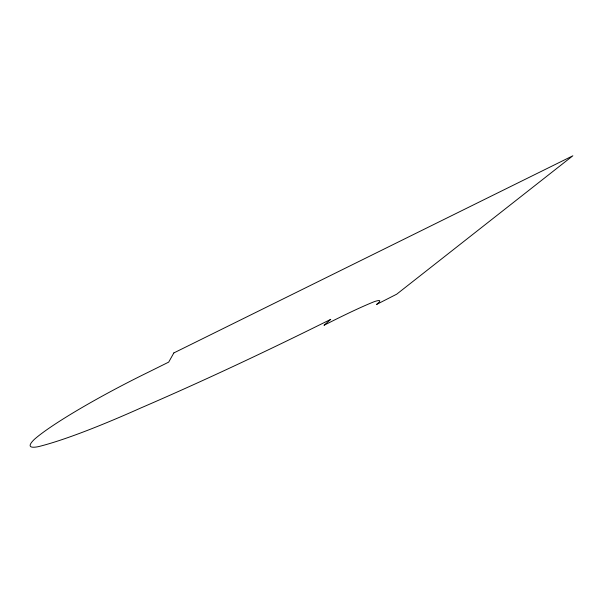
<?xml version="1.0" encoding="UTF-8"?>
<svg xmlns="http://www.w3.org/2000/svg" width="603" height="603" viewBox="0 0 603 603"><rect width="100%" height="100%" fill="white"/><g stroke="black" fill="none" stroke-linecap="round" stroke-linejoin="round"><path stroke-width="0.9" d="M173.845 352.928L168.697 362.117L148.881 371.945A115.007 12.098 -27.4 0 0 34.363 439.361A117.216 12.384 -27.4 0 0 38.215 446.687A291.377 33.451 -28.3 0 0 140.989 407.899A2830.866 473.265 -37.7 0 0 330.753 319.349L324.022 325.296A99.291 7.115 -28.3 0 1 374.048 301.749A62.365 4.583 -28.4 0 1 376.574 304.447L396.714 294.181L572.85 155.785L173.845 352.928"/></g></svg>
